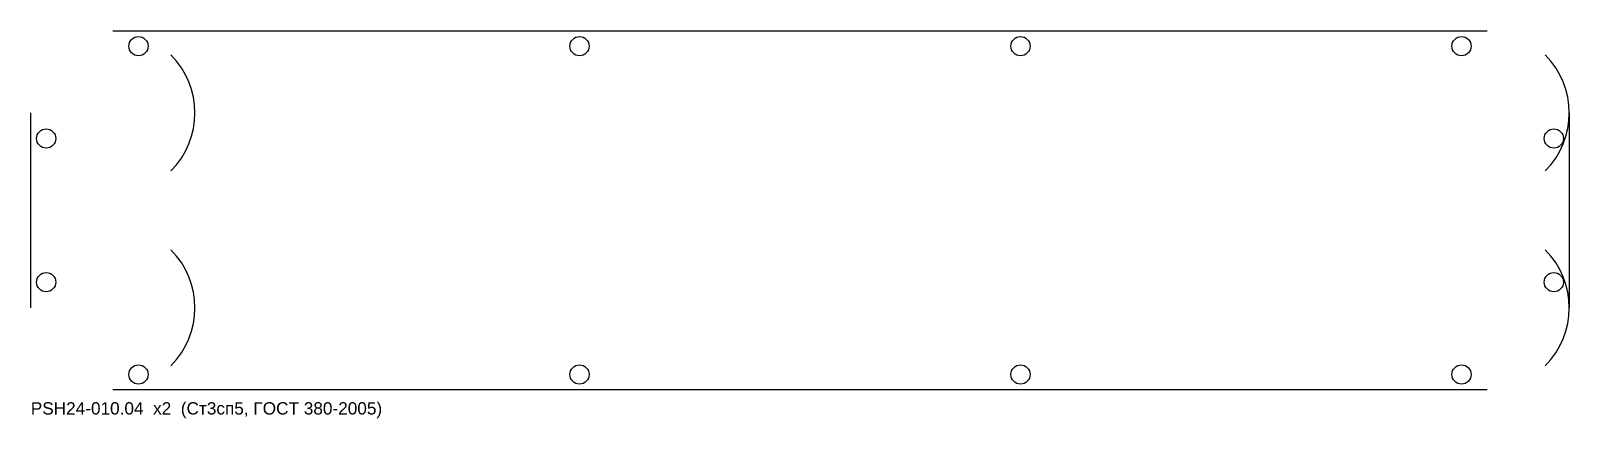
# Model space of a CAD drawing. Header units: millimetres. Extents: x -375 to 375, y -101 to 87.
import ezdxf

# ---------------------------------------------------------------- set-up
doc = ezdxf.new("R2010")
doc.units = ezdxf.units.MM
for name, color, linetype in [('CUT', 1, 'Continuous'), ('CUT_INNER', 3, 'Continuous'), ('MARK', 5, 'Continuous')]:
    doc.layers.add(name, color=color, linetype=linetype)
doc.styles.add('GOST', font='Arial')

msp = doc.modelspace()

# ---------------------------------------------------------------- linework, layer by layer
at = {"layer": 'CUT'}
for p, q in [((-335, 87.5), (335, 87.5)), ((-375, -47.5), (-375, 47.5)), ((375, 47.5), (375, -47.5)), ((335, -87.5), (-335, -87.5))]:
    msp.add_line(p, q, dxfattribs=at)
for centre in [(-335, 47.5), (335, 47.5), (-335, -47.5), (335, -47.5)]:
    msp.add_arc(centre, 40, 315, 405, dxfattribs=at)
at = {"layer": 'CUT_INNER'}
for centre in [(-322.5, 80), (-107.5, 80), (107.5, 80), (322.5, 80), (-367.5, 35), (367.5, 35), (-367.5, -35), (367.5, -35), (-322.5, -80), (-107.5, -80), (107.5, -80), (322.5, -80)]:
    msp.add_circle(centre, 4.7, dxfattribs=at)

# ---------------------------------------------------------------- texts
at = {"layer": 'MARK', "style": 'GOST'}
msp.add_text('PSH24-010.04  x2  (Ст3сп5, ГОСТ 380-2005)', height=6, dxfattribs=at).set_placement((-375, -99.5))

doc.saveas('drawing.dxf')
